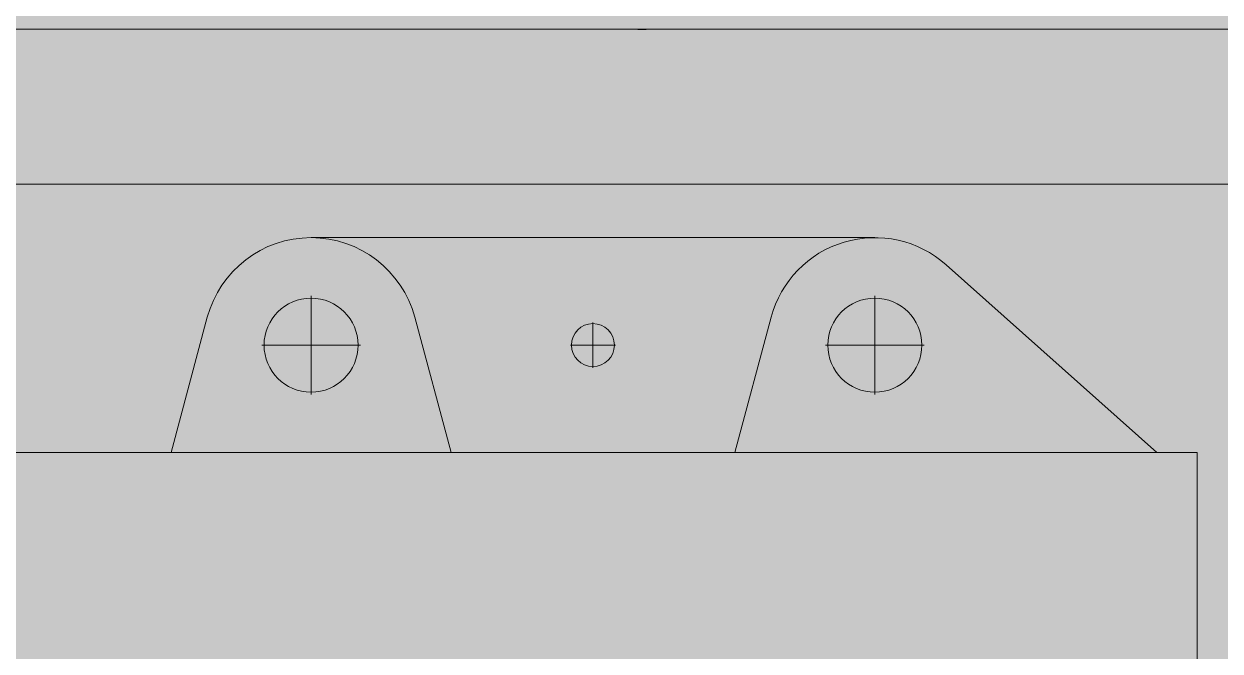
# Model space of a CAD drawing. Extents: x -3450 to 27857, y -1288 to 11880.
# Drawn here: x 522.5 to 587.8, y 204.8 to 239 of the extents above; entities that cross this region are included whole.
import ezdxf

# ---------------------------------------------------------------- set-up
doc = ezdxf.new("R2010")
doc.units = 0
doc.layers.add('188K-SM-03-F20-MECH-EQ-Y2257103$0$01-電力-CSA', color=1, linetype='Continuous')
doc.layers.add('188K-SM-03-F20-MECH-EQ-Y2257103$0$XFM7Q20PCW-200K$0$PCW EQ', color=22, linetype='Continuous', lineweight=9)

# ---------------------------------------------------------------- blocks, each defined once
blk = doc.blocks.new('188K-SM-03-F20-MECH-EQ-Y2257103$0$XFM7Q20PCW-200K$0$PCW-防震基座-更新後 - PCW-防震基座-更新後-V1242-CUB_L40')
at = {"extrusion": (0, 0, -1)}
for p, q in [((-939.47, -397.39), (68.31, -397.39)), ((68.31, -462.39), (-939.47, -462.39))]:
    blk.add_line(p, q, dxfattribs=at)
blk.add_line((-388.02, -462.37), (-391.39, -462.37))
blk = doc.blocks.new('188K-SM-03-F20-MECH-EQ-Y2257103$0$0-KSB 400HP')
for p, q in [((55, 260), (18.988, 260)), ((55, 30.36), (55, 260)), ((65.246, 246.303), (55, 257.8)), ((60.867, 245.095), (60.867, 239.705)), ((58.172, 242.4), (63.562, 242.4)), ((66.733, 211.6), (66.733, 242.4)), ((55, 234.754), (62.385, 236.733)), ((60.867, 228.232), (60.867, 225.768)), ((59.635, 227), (62.099, 227)), ((62.385, 217.267), (55, 219.246)), ((60.867, 214.295), (60.867, 208.905)), ((58.172, 211.6), (63.562, 211.6)), ((55, 203.954), (62.385, 205.933))]:
    blk.add_line(p, q)
for centre, radius in [((60.867, 242.4), 2.567), ((60.867, 227), 1.173), ((60.867, 211.6), 2.567)]:
    blk.add_circle(centre, radius)
for centre, end in [((60.867, 242.4), 41.70892), ((60.867, 211.6), 75)]:
    blk.add_arc(centre, 5.867, 285, end)
blk = doc.blocks.new('188K-SM-03-F20-MECH-EQ-Y2257103')
at = {"layer": '188K-SM-03-F20-MECH-EQ-Y2257103$0$01-電力-CSA', "color": 217, "ltscale": 1000, "true_color": 0x93278f, "const_width": 80}
blk.add_lwpolyline([(889.419, 1795.566), (548.556, 1795.566), (548.556, 63.206), (889.419, 63.206)], close=True, dxfattribs=at)
at = {"layer": '188K-SM-03-F20-MECH-EQ-Y2257103$0$XFM7Q20PCW-200K$0$PCW EQ', "xscale": -0.1300000000000002, "yscale": 0.1300000000000002, "zscale": 0.1300000000000002, "rotation": 180}
blk.add_blockref('188K-SM-03-F20-MECH-EQ-Y2257103$0$XFM7Q20PCW-200K$0$PCW-防震基座-更新後 - PCW-防震基座-更新後-V1242-CUB_L40', (606.9, 178.63), dxfattribs=at)
at = {"layer": '188K-SM-03-F20-MECH-EQ-Y2257103$0$XFM7Q20PCW-200K$0$PCW EQ', "xscale": -1, "rotation": 270}
blk.add_blockref('188K-SM-03-F20-MECH-EQ-Y2257103$0$0-KSB 400HP', (326.559, 160.634), dxfattribs=at)

msp = doc.modelspace()

# ---------------------------------------------------------------- block references
msp.add_blockref('188K-SM-03-F20-MECH-EQ-Y2257103', (0, 0))

doc.saveas('drawing.dxf')
